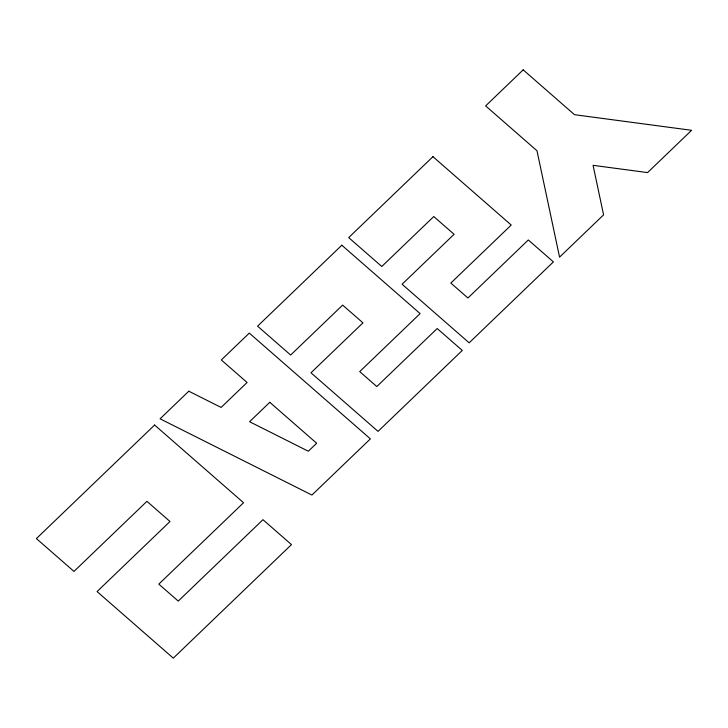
<?xml version="1.0" encoding="UTF-8"?>
<svg xmlns="http://www.w3.org/2000/svg" width="728" height="728" viewBox="0 0 728 728"><rect width="100%" height="100%" fill="white"/><g stroke="black" fill="none" stroke-linecap="round" stroke-linejoin="round"><path stroke-width="1.09" d="M188.807 391.209L160.078 418.809L311.921 495.049L370.397 438.875L249.294 333.096L221.321 359.969L247.092 382.482L221.121 407.434L188.807 391.209M432.951 156.666L348.703 237.601L381.781 266.494L433.77 216.544L454.081 234.289L402.093 284.239L469.16 342.824L553.407 261.88L528.319 239.967L467.931 297.989L450.832 283.065L511.229 225.043L432.951 156.666M523.177 69.852L485.649 105.906L536.982 150.751L559.568 257.148L603.585 214.851L593.074 165.329L647.583 172.591L691.6 130.303L574.519 114.696L523.177 69.852M154.6 425.034L36.4 538.584L73.983 571.407L146.929 501.337L170.015 521.503L97.07 591.573L173.282 658.148L291.482 544.599L262.972 519.701L178.242 601.091L158.822 584.129L243.552 502.73L154.6 425.034M341.832 245.218L257.585 326.153L290.654 355.046L342.651 305.105L362.963 322.85L310.974 372.791L378.041 431.376L462.289 350.441L437.2 328.528L376.804 386.541L359.714 371.617L420.111 313.595L341.832 245.218M269.788 402.302L249.577 421.721L308.335 451.233L316.653 443.243L269.788 402.302"/></g></svg>
